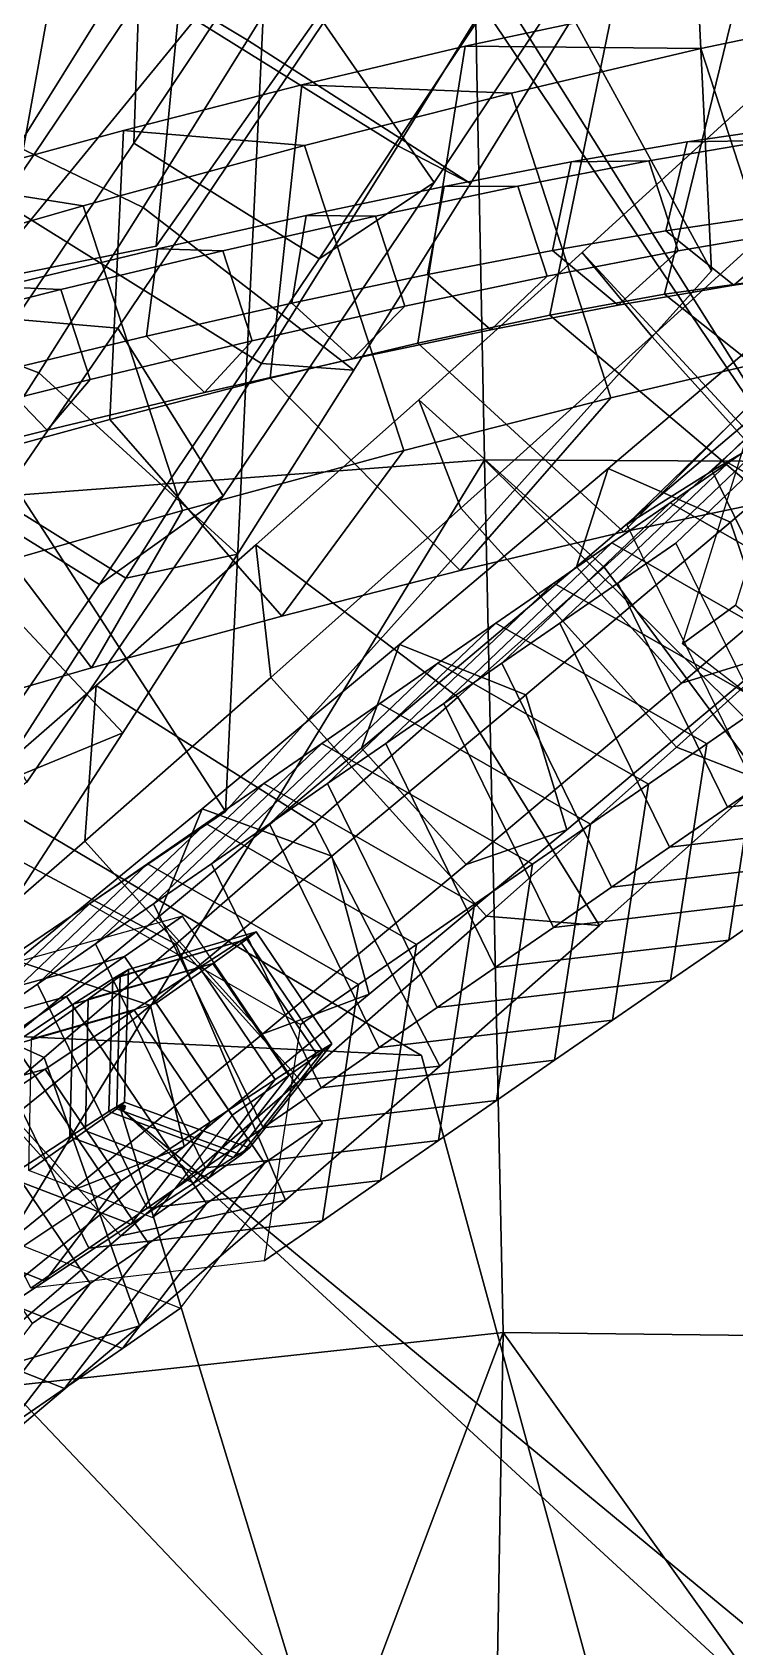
# Model space of a CAD drawing. Header units: metres. Extents: x -219 to 389, y -251 to 301.
# Drawn here: x 12.54 to 24.46, y -8.87 to 18.54 of the extents above; entities that cross this region are included whole.
import ezdxf

# ---------------------------------------------------------------- set-up
doc = ezdxf.new("R2010")
doc.units = ezdxf.units.M

msp = doc.modelspace()

# ---------------------------------------------------------------- linework, layer by layer
at = {"layer": 'Breeder_2Pdncle', "color": 3}
for points in [[(16.1931, 18.4124, 109.2757), (17.939, 21.2472, 108.9027), (14.5346, 23.7439, 112.2341), (12.5852, 20.5811, 112.6226)], [(14.1047, 19.5057, 117.668), (16.3854, 23.2023, 117.2544), (21.02213, 20.3136, 117.0027), (18.7415, 16.6169, 117.4163)], [(19.9761, 15.9765, 112.2214), (21.9255, 19.1393, 111.8329), (17.939, 21.2472, 108.9027), (16.1931, 18.4124, 109.2757)], [(14.4203, 15.5701, 109.2389), (16.1931, 18.4124, 109.2757), (12.5852, 20.5811, 112.6226), (10.6076, 17.4127, 112.5539)], [(10.6076, 17.4127, 112.5539), (12.5852, 20.5811, 112.6226), (14.1047, 19.5057, 117.668), (11.7937, 15.8067, 117.5474)], [(18.7415, 16.6169, 117.4163), (21.02213, 20.3136, 117.0027), (21.9255, 19.1393, 111.8329), (19.9761, 15.9765, 112.2214)], [(11.7937, 15.8067, 117.5474), (14.1047, 19.5057, 117.668), (18.7415, 16.6169, 117.4163), (16.4304, 12.918, 117.2957)], [(24.5205, 19.2204, 339.0275), (22.3689, 18.8324, 342.0564), (21.3225, 13.7421, 340.6723), (23.2708, 14.09775, 337.9703)], [(26.3097, 19.4654, 335.7575), (24.5205, 19.2204, 339.0275), (23.2708, 14.09775, 337.9703), (24.8957, 14.3253, 335.0495)], [(22.3689, 18.8324, 342.0564), (19.8873, 18.3072, 344.7987), (19.08017, 13.2639, 343.1149), (21.3225, 13.7421, 340.6723)], [(26.7597, 18.8677, 345.1615), (23.8887, 18.266, 348.3916), (19.8873, 18.3072, 344.7987), (22.3689, 18.8324, 342.0564)], [(28.4459, 13.6929, 345.6964), (25.575, 13.09129, 348.9265), (23.8887, 18.266, 348.3916), (26.7597, 18.8677, 345.1615)], [(17.9984, 12.8081, 112.1527), (19.9761, 15.9765, 112.2214), (16.1931, 18.4124, 109.2757), (14.4203, 15.5701, 109.2389)], [(19.8873, 18.3072, 344.7987), (17.113, 17.6527, 347.2132), (16.5774, 12.6702, 345.2613), (19.08017, 13.2639, 343.1149)], [(23.8887, 18.266, 348.3916), (20.6724, 17.5126, 351.2421), (17.113, 17.6527, 347.2132), (19.8873, 18.3072, 344.7987)], [(25.575, 13.09129, 348.9265), (22.3587, 12.3378, 351.777), (20.6724, 17.5126, 351.2421), (23.8887, 18.266, 348.3916)], [(17.113, 17.6527, 347.2132), (14.08783, 16.8788, 349.2634), (13.8521, 11.9701, 347.0793), (16.5774, 12.6702, 345.2613)], [(20.6724, 17.5126, 351.2421), (17.1592, 16.6187, 353.6702), (14.08783, 16.8788, 349.2634), (17.113, 17.6527, 347.2132)], [(12.6472, 12.763, 108.7927), (14.4203, 15.5701, 109.2389), (10.6076, 17.4127, 112.5539), (8.6314, 14.2865, 112.029)], [(22.3587, 12.3378, 351.777), (18.8455, 11.444, 354.2051), (17.1592, 16.6187, 353.6702), (20.6724, 17.5126, 351.2421)], [(24.7322, 11.7056, 203.1215), (27.1912, 13.9464, 202.7278), (24.6193, 17.3038, 206.0497), (21.8742, 14.8038, 206.4612)], [(21.8742, 14.8038, 206.4612), (24.6193, 17.3038, 206.0497), (26.2658, 16.3, 211.0699), (23.05522, 13.3785, 211.5105)], [(17.1592, 16.6187, 353.6702), (13.4018, 15.5979, 355.6394), (10.8571, 15.9972, 350.9186), (14.08783, 16.8788, 349.2634)], [(14.08783, 16.8788, 349.2634), (10.8571, 15.9972, 350.9186), (10.945, 11.1739, 348.5415), (13.8521, 11.9701, 347.0793)], [(18.8455, 11.444, 354.2051), (15.08813, 10.4231, 356.1743), (13.4018, 15.5979, 355.6394), (17.1592, 16.6187, 353.6702)], [(16.4304, 12.918, 117.2957), (18.7415, 16.6169, 117.4163), (19.9761, 15.9765, 112.2214), (17.9984, 12.8081, 112.1527)], [(23.05522, 13.3785, 211.5105), (26.2658, 16.3, 211.0699), (29.9246, 12.2426, 210.828), (26.7139, 9.3211, 211.2686)], [(13.4018, 15.5979, 355.6394), (9.4569, 14.4654, 357.1201), (7.4695, 15.021, 352.1538), (10.8571, 15.9972, 350.9186)], [(9.487, 12.1612, 116.8944), (11.7937, 15.8067, 117.5474), (16.4304, 12.918, 117.2957), (14.1237, 9.2724, 116.6427)], [(15.08813, 10.4231, 356.1743), (11.1431, 9.2907, 357.6549), (9.4569, 14.4654, 357.1201), (13.4018, 15.5979, 355.6394)], [(16.02223, 9.6819, 111.6278), (17.9984, 12.8081, 112.1527), (14.4203, 15.5701, 109.2389), (12.6472, 12.763, 108.7927)], [(27.5614, 14.4772, 281.1714), (29.3181, 15.5155, 284.3004), (26.09888, 12.2929, 287.1592), (24.07807, 11.09421, 283.4827)], [(22.2438, 9.4626, 203.1054), (24.7322, 11.7056, 203.1215), (21.8742, 14.8038, 206.4612), (19.09891, 12.3039, 206.4156)], [(19.09891, 12.3039, 206.4156), (21.8742, 14.8038, 206.4612), (23.05522, 13.3785, 211.5105), (19.8128, 10.4603, 211.417)], [(10.9004, 10.03327, 107.9438), (12.6472, 12.763, 108.7927), (8.6314, 14.2865, 112.029), (6.6863, 11.2493, 111.0558)], [(26.1116, 13.567, 277.654), (27.5614, 14.4772, 281.1714), (24.07807, 11.09421, 283.4827), (22.6282, 10.1839, 279.9653)], [(24.8957, 14.3253, 335.0495), (23.2708, 14.09775, 337.9703), (27.2083, 10.972, 339.8801), (28.9975, 11.217, 336.61)], [(23.2708, 14.09775, 337.9703), (21.3225, 13.7421, 340.6723), (25.05677, 10.584, 342.909), (27.2083, 10.972, 339.8801)], [(21.3225, 13.7421, 340.6723), (19.08017, 13.2639, 343.1149), (22.5751, 10.05881, 345.6513), (25.05677, 10.584, 342.909)], [(25.05677, 10.584, 342.909), (22.5751, 10.05881, 345.6513), (25.575, 13.09129, 348.9265), (28.4459, 13.6929, 345.6964)], [(19.08017, 13.2639, 343.1149), (16.5774, 12.6702, 345.2613), (19.8008, 9.4043, 348.0657), (22.5751, 10.05881, 345.6513)], [(19.8128, 10.4603, 211.417), (23.05522, 13.3785, 211.5105), (26.7139, 9.3211, 211.2686), (23.4716, 6.4029, 211.175)], [(14.1237, 9.2724, 116.6427), (16.4304, 12.918, 117.2957), (17.9984, 12.8081, 112.1527), (16.02223, 9.6819, 111.6278)], [(22.5751, 10.05881, 345.6513), (19.8008, 9.4043, 348.0657), (22.3587, 12.3378, 351.777), (25.575, 13.09129, 348.9265)], [(14.07721, 6.6447, 110.6545), (16.02223, 9.6819, 111.6278), (12.6472, 12.763, 108.7927), (10.9004, 10.03327, 107.9438)], [(16.5774, 12.6702, 345.2613), (13.8521, 11.9701, 347.0793), (16.7756, 8.6304, 350.1159), (19.8008, 9.4043, 348.0657)], [(19.8008, 9.4043, 348.0657), (16.7756, 8.6304, 350.1159), (18.8455, 11.444, 354.2051), (22.3587, 12.3378, 351.777)], [(7.2193, 8.6238, 115.7188), (9.487, 12.1612, 116.8944), (14.1237, 9.2724, 116.6427), (11.856, 5.735, 115.4671)], [(19.7635, 7.2513, 202.6797), (22.2438, 9.4626, 203.1054), (19.09891, 12.3039, 206.4156), (16.335, 9.8415, 205.9136)], [(16.335, 9.8415, 205.9136), (19.09891, 12.3039, 206.4156), (19.8128, 10.4603, 211.417), (16.5876, 7.5892, 210.7906)], [(24.07807, 11.09421, 283.4827), (26.09888, 12.2929, 287.1592), (28.4993, 7.3871, 287.4393), (26.4785, 6.1884, 283.7628)], [(13.8521, 11.9701, 347.0793), (10.945, 11.1739, 348.5415), (13.5449, 7.7487, 351.7711), (16.7756, 8.6304, 350.1159)], [(24.9308, 5.8365, 206.0299), (27.7062, 8.3365, 206.0755), (24.7322, 11.7056, 203.1215), (22.2438, 9.4626, 203.1054)], [(16.7756, 8.6304, 350.1159), (13.5449, 7.7487, 351.7711), (15.08813, 10.4231, 356.1743), (18.8455, 11.444, 354.2051)], [(10.945, 11.1739, 348.5415), (7.8999, 10.2937, 349.626), (10.1573, 6.7725, 353.0064), (13.5449, 7.7487, 351.7711)], [(22.6282, 10.1839, 279.9653), (24.07807, 11.09421, 283.4827), (26.4785, 6.1884, 283.7628), (25.02876, 5.2781, 280.2454)], [(13.5449, 7.7487, 351.7711), (10.1573, 6.7725, 353.0064), (11.1431, 9.2907, 357.6549), (15.08813, 10.4231, 356.1743)], [(16.5876, 7.5892, 210.7906), (19.8128, 10.4603, 211.417), (23.4716, 6.4029, 211.175), (20.2463, 3.5319, 210.5486)], [(12.1926, 3.7424, 109.2477), (14.07721, 6.6447, 110.6545), (10.9004, 10.03327, 107.9438), (9.2063, 7.422, 106.7051)], [(11.856, 5.735, 115.4671), (14.1237, 9.2724, 116.6427), (16.02223, 9.6819, 111.6278), (14.07721, 6.6447, 110.6545)], [(13.6242, 7.4537, 204.9627), (16.335, 9.8415, 205.9136), (16.5876, 7.5892, 210.7906), (13.4279, 4.8085, 209.641)], [(17.3285, 5.105, 201.8509), (19.7635, 7.2513, 202.6797), (16.335, 9.8415, 205.9136), (13.6242, 7.4537, 204.9627)], [(22.167, 3.3741, 205.5279), (24.9308, 5.8365, 206.0299), (22.2438, 9.4626, 203.1054), (19.7635, 7.2513, 202.6797)], [(23.4716, 6.4029, 211.175), (26.7139, 9.3211, 211.2686), (27.7062, 8.3365, 206.0755), (24.9308, 5.8365, 206.0299)], [(11.00719, 5.1764, 203.5772), (13.6242, 7.4537, 204.9627), (13.4279, 4.8085, 209.641), (10.3813, 2.16, 207.9853)], [(14.9754, 3.05585, 200.6314), (17.3285, 5.105, 201.8509), (13.6242, 7.4537, 204.9627), (11.00719, 5.1764, 203.5772)], [(13.4279, 4.8085, 209.641), (16.5876, 7.5892, 210.7906), (20.2463, 3.5319, 210.5486), (17.08669, 0.7512, 209.399)], [(19.4561, 0.9863, 204.577), (22.167, 3.3741, 205.5279), (19.7635, 7.2513, 202.6797), (17.3285, 5.105, 201.8509)], [(9.6615, 2.359, 113.7866), (11.856, 5.735, 115.4671), (14.07721, 6.6447, 110.6545), (12.1926, 3.7424, 109.2477)], [(20.2463, 3.5319, 210.5486), (23.4716, 6.4029, 211.175), (24.9308, 5.8365, 206.0299), (22.167, 3.3741, 205.5279)], [(12.7397, 1.1347, 199.0396), (14.9754, 3.05585, 200.6314), (11.00719, 5.1764, 203.5772), (8.5233, 3.04394, 201.7779)], [(16.8391, -1.2909, 203.1915), (19.4561, 0.9863, 204.577), (17.3285, 5.105, 201.8509), (14.9754, 3.05585, 200.6314)], [(10.3813, 2.16, 207.9853), (13.4279, 4.8085, 209.641), (17.08669, 0.7512, 209.399), (14.04013, -1.8973, 207.7433)], [(17.08669, 0.7512, 209.399), (20.2463, 3.5319, 210.5486), (22.167, 3.3741, 205.5279), (19.4561, 0.9863, 204.577)], [(10.655, -0.6294, 197.0993), (12.7397, 1.1347, 199.0396), (8.5233, 3.04394, 201.7779), (6.21, 1.08828, 199.5919)], [(14.3553, -3.4234, 201.3922), (16.8391, -1.2909, 203.1915), (14.9754, 3.05585, 200.6314), (12.7397, 1.1347, 199.0396)], [(7.4937, -0.3164, 205.8484), (10.3813, 2.16, 207.9853), (14.04013, -1.8973, 207.7433), (11.1524, -4.3738, 205.6065)], [(12.04204, -5.379, 199.2062), (14.3553, -3.4234, 201.3922), (12.7397, 1.1347, 199.0396), (10.655, -0.6294, 197.0993)], [(14.04013, -1.8973, 207.7433), (17.08669, 0.7512, 209.399), (19.4561, 0.9863, 204.577), (16.8391, -1.2909, 203.1915)], [(11.1524, -4.3738, 205.6065), (14.04013, -1.8973, 207.7433), (16.8391, -1.2909, 203.1915), (14.3553, -3.4234, 201.3922)], [(8.4672, -6.641, 203.0206), (11.1524, -4.3738, 205.6065), (14.3553, -3.4234, 201.3922), (12.04204, -5.379, 199.2062)]]:
    msp.add_3dface(points, dxfattribs=at)
at = {"layer": 'Breeder_Intrnd', "color": 3}
for points in [[(24.7783, 12.01243, 278.4929), (25.6809, 12.6691, 282.0013), (24.4779, 8.8126, 283.0327), (23.5753, 8.1559, 279.5243)], [(25.3351, 11.9145, 274.4899), (26.3205, 12.5955, 277.9713), (23.464, 9.8706, 279.3128), (22.4786, 9.1897, 275.8314)], [(24.3498, 11.2336, 271.0085), (25.3351, 11.9145, 274.4899), (22.4786, 9.1897, 275.8314), (21.4933, 8.5088, 272.3499)], [(27.9279, 9.1826, 270.3969), (28.9133, 9.8636, 273.8783), (25.3351, 11.9145, 274.4899), (24.3498, 11.2336, 271.0085)], [(23.3644, 10.5526, 267.5271), (24.3498, 11.2336, 271.0085), (21.4933, 8.5088, 272.3499), (20.5079, 7.8278, 268.8685)], [(26.9425, 8.5017, 266.9155), (27.9279, 9.1826, 270.3969), (24.3498, 11.2336, 271.0085), (23.3644, 10.5526, 267.5271)], [(22.379, 9.8717, 264.0457), (23.3644, 10.5526, 267.5271), (20.5079, 7.8278, 268.8685), (19.5225, 7.1469, 265.3871)], [(25.9572, 7.8208, 263.4341), (26.9425, 8.5017, 266.9155), (23.3644, 10.5526, 267.5271), (22.379, 9.8717, 264.0457)], [(21.3936, 9.1908, 260.5642), (22.379, 9.8717, 264.0457), (19.5225, 7.1469, 265.3871), (18.5371, 6.466, 261.9057)], [(24.9718, 7.1398, 259.9526), (25.9572, 7.8208, 263.4341), (22.379, 9.8717, 264.0457), (21.3936, 9.1908, 260.5642)], [(22.4786, 9.1897, 275.8314), (23.464, 9.8706, 279.3128), (25.3251, 6.06732, 279.5299), (24.3397, 5.3863, 276.0485)], [(20.4083, 8.5098, 257.0828), (21.3936, 9.1908, 260.5642), (18.5371, 6.466, 261.9057), (17.5518, 5.785, 258.4243)], [(23.9864, 6.4589, 256.4712), (24.9718, 7.1398, 259.9526), (21.3936, 9.1908, 260.5642), (20.4083, 8.5098, 257.0828)], [(21.4933, 8.5088, 272.3499), (22.4786, 9.1897, 275.8314), (24.3397, 5.3863, 276.0485), (23.3543, 4.7054, 272.5671)], [(23.5753, 8.1559, 279.5243), (24.4779, 8.8126, 283.0327), (27.7647, 6.2743, 282.6623), (26.8621, 5.6175, 279.1539)], [(19.4229, 7.8289, 253.6014), (20.4083, 8.5098, 257.0828), (17.5518, 5.785, 258.4243), (16.5664, 5.1041, 254.9429)], [(23.00109, 5.778, 252.9898), (23.9864, 6.4589, 256.4712), (20.4083, 8.5098, 257.0828), (19.4229, 7.8289, 253.6014)], [(20.5079, 7.8278, 268.8685), (21.4933, 8.5088, 272.3499), (23.3543, 4.7054, 272.5671), (22.3689, 4.02451, 269.0857)], [(18.4375, 7.148, 250.12), (19.4229, 7.8289, 253.6014), (16.5664, 5.1041, 254.9429), (15.581, 4.4231, 251.4614)], [(22.01571, 5.09706, 249.5084), (23.00109, 5.778, 252.9898), (19.4229, 7.8289, 253.6014), (18.4375, 7.148, 250.12)], [(19.5225, 7.1469, 265.3871), (20.5079, 7.8278, 268.8685), (22.3689, 4.02451, 269.0857), (21.3836, 3.3435, 265.6042)], [(24.3601, 3.1283, 260.9104), (25.3455, 3.8093, 264.3918), (25.9572, 7.8208, 263.4341), (24.9718, 7.1398, 259.9526)], [(17.4521, 6.467, 246.6386), (18.4375, 7.148, 250.12), (15.581, 4.4231, 251.4614), (14.5957, 3.7422, 247.98)], [(21.03034, 4.4161, 246.027), (22.01571, 5.09706, 249.5084), (18.4375, 7.148, 250.12), (17.4521, 6.467, 246.6386)], [(18.5371, 6.466, 261.9057), (19.5225, 7.1469, 265.3871), (21.3836, 3.3435, 265.6042), (20.3982, 2.6626, 262.1228)], [(23.3747, 2.4474, 257.429), (24.3601, 3.1283, 260.9104), (24.9718, 7.1398, 259.9526), (23.9864, 6.4589, 256.4712)], [(16.4668, 5.7861, 243.1572), (17.4521, 6.467, 246.6386), (14.5957, 3.7422, 247.98), (13.6103, 3.06131, 244.4986)], [(20.04497, 3.7351, 242.5456), (21.03034, 4.4161, 246.027), (17.4521, 6.467, 246.6386), (16.4668, 5.7861, 243.1572)], [(17.5518, 5.785, 258.4243), (18.5371, 6.466, 261.9057), (20.3982, 2.6626, 262.1228), (19.4128, 1.9817, 258.6414)], [(22.3894, 1.7664, 253.9476), (23.3747, 2.4474, 257.429), (23.9864, 6.4589, 256.4712), (23.00109, 5.778, 252.9898)], [(24.3397, 5.3863, 276.0485), (25.3251, 6.06732, 279.5299), (29.287, 6.533, 278.3174), (28.3016, 5.8521, 274.836)], [(15.4814, 5.1051, 239.6758), (16.4668, 5.7861, 243.1572), (13.6103, 3.06131, 244.4986), (12.6249, 2.3803, 241.0172)], [(19.0596, 3.05425, 239.0641), (20.04497, 3.7351, 242.5456), (16.4668, 5.7861, 243.1572), (15.4814, 5.1051, 239.6758)], [(16.5664, 5.1041, 254.9429), (17.5518, 5.785, 258.4243), (19.4128, 1.9817, 258.6414), (18.4275, 1.3007, 255.16)], [(21.404, 1.08555, 250.4661), (22.3894, 1.7664, 253.9476), (23.00109, 5.778, 252.9898), (22.01571, 5.09706, 249.5084)], [(23.3543, 4.7054, 272.5671), (24.3397, 5.3863, 276.0485), (28.3016, 5.8521, 274.836), (27.3162, 5.1711, 271.3546)], [(14.496, 4.4242, 236.1943), (15.4814, 5.1051, 239.6758), (12.6249, 2.3803, 241.0172), (11.6395, 1.6994, 237.5358)], [(18.07422, 2.3733, 235.5827), (19.0596, 3.05425, 239.0641), (15.4814, 5.1051, 239.6758), (14.496, 4.4242, 236.1943)], [(15.581, 4.4231, 251.4614), (16.5664, 5.1041, 254.9429), (18.4275, 1.3007, 255.16), (17.4421, 0.6198, 251.6786)], [(20.4186, 0.4046, 246.9847), (21.404, 1.08555, 250.4661), (22.01571, 5.09706, 249.5084), (21.03034, 4.4161, 246.027)], [(22.3689, 4.02451, 269.0857), (23.3543, 4.7054, 272.5671), (27.3162, 5.1711, 271.3546), (26.3309, 4.4902, 267.8732)], [(13.5107, 3.7433, 232.7129), (14.496, 4.4242, 236.1943), (11.6395, 1.6994, 237.5358), (10.6542, 1.0185, 234.0544)], [(17.08885, 1.6923, 232.1013), (18.07422, 2.3733, 235.5827), (14.496, 4.4242, 236.1943), (13.5107, 3.7433, 232.7129)], [(14.5957, 3.7422, 247.98), (15.581, 4.4231, 251.4614), (17.4421, 0.6198, 251.6786), (16.4567, -0.0611, 248.1972)], [(19.4332, -0.2763, 243.5033), (20.4186, 0.4046, 246.9847), (21.03034, 4.4161, 246.027), (20.04497, 3.7351, 242.5456)], [(21.3836, 3.3435, 265.6042), (22.3689, 4.02451, 269.0857), (26.3309, 4.4902, 267.8732), (25.3455, 3.8093, 264.3918)], [(13.6103, 3.06131, 244.4986), (14.5957, 3.7422, 247.98), (16.4567, -0.0611, 248.1972), (15.4713, -0.742, 244.7158)], [(18.4479, -0.9572, 240.0219), (19.4332, -0.2763, 243.5033), (20.04497, 3.7351, 242.5456), (19.0596, 3.05425, 239.0641)], [(20.3982, 2.6626, 262.1228), (21.3836, 3.3435, 265.6042), (25.3455, 3.8093, 264.3918), (24.3601, 3.1283, 260.9104)], [(14.1049, 2.8504, 228.8259), (15.09027, 3.5313, 232.3073), (11.2687, 2.4733, 233.5959), (10.2834, 1.7924, 230.1145)], [(16.4794, -0.662, 228.8408), (17.4647, 0.01886, 232.3222), (15.09027, 3.5313, 232.3073), (14.1049, 2.8504, 228.8259)], [(12.6249, 2.3803, 241.0172), (13.6103, 3.06131, 244.4986), (15.4713, -0.742, 244.7158), (14.486, -1.4229, 241.2344)], [(17.4625, -1.6381, 236.5405), (18.4479, -0.9572, 240.0219), (19.0596, 3.05425, 239.0641), (18.07422, 2.3733, 235.5827)], [(19.4128, 1.9817, 258.6414), (20.3982, 2.6626, 262.1228), (24.3601, 3.1283, 260.9104), (23.3747, 2.4474, 257.429)], [(13.1195, 2.1694, 225.3445), (14.1049, 2.8504, 228.8259), (10.2834, 1.7924, 230.1145), (9.298, 1.1114, 226.633)], [(15.494, -1.343, 225.3594), (16.4794, -0.662, 228.8408), (14.1049, 2.8504, 228.8259), (13.1195, 2.1694, 225.3445)], [(11.6395, 1.6994, 237.5358), (12.6249, 2.3803, 241.0172), (14.486, -1.4229, 241.2344), (13.5006, -2.1039, 237.7529)], [(16.4771, -2.3191, 233.0591), (17.4625, -1.6381, 236.5405), (18.07422, 2.3733, 235.5827), (17.08885, 1.6923, 232.1013)], [(18.4275, 1.3007, 255.16), (19.4128, 1.9817, 258.6414), (23.3747, 2.4474, 257.429), (22.3894, 1.7664, 253.9476)], [(12.1341, 1.4885, 221.8631), (13.1195, 2.1694, 225.3445), (9.298, 1.1114, 226.633), (8.3126, 0.4305, 223.1516)], [(14.5086, -2.02394, 221.878), (15.494, -1.343, 225.3594), (13.1195, 2.1694, 225.3445), (12.1341, 1.4885, 221.8631)], [(10.6542, 1.0185, 234.0544), (11.6395, 1.6994, 237.5358), (13.5006, -2.1039, 237.7529), (12.5152, -2.7848, 234.2715)], [(17.4421, 0.6198, 251.6786), (18.4275, 1.3007, 255.16), (22.3894, 1.7664, 253.9476), (21.404, 1.08555, 250.4661)], [(13.5232, -2.7048, 218.3966), (14.5086, -2.02394, 221.878), (12.1341, 1.4885, 221.8631), (11.1487, 0.8076, 218.3816)], [(16.4567, -0.0611, 248.1972), (17.4421, 0.6198, 251.6786), (21.404, 1.08555, 250.4661), (20.4186, 0.4046, 246.9847)], [(12.5379, -3.3858, 214.9152), (13.5232, -2.7048, 218.3966), (11.1487, 0.8076, 218.3816), (10.1634, 0.1266, 214.9002)], [(15.4713, -0.742, 244.7158), (16.4567, -0.0611, 248.1972), (20.4186, 0.4046, 246.9847), (19.4332, -0.2763, 243.5033)], [(14.06831, -3.8064, 230.1383), (15.05369, -3.1254, 233.6197), (17.4647, 0.01886, 232.3222), (16.4794, -0.662, 228.8408)], [(14.486, -1.4229, 241.2344), (15.4713, -0.742, 244.7158), (19.4332, -0.2763, 243.5033), (18.4479, -0.9572, 240.0219)], [(13.08294, -4.4873, 226.6568), (14.06831, -3.8064, 230.1383), (16.4794, -0.662, 228.8408), (15.494, -1.343, 225.3594)], [(13.5006, -2.1039, 237.7529), (14.486, -1.4229, 241.2344), (18.4479, -0.9572, 240.0219), (17.4625, -1.6381, 236.5405)], [(12.09757, -5.1682, 223.1754), (13.08294, -4.4873, 226.6568), (15.494, -1.343, 225.3594), (14.5086, -2.02394, 221.878)], [(10.2609, -2.2981, 230.9209), (11.2462, -1.6172, 234.4023), (15.05369, -3.1254, 233.6197), (14.06831, -3.8064, 230.1383)], [(12.5152, -2.7848, 234.2715), (13.5006, -2.1039, 237.7529), (17.4625, -1.6381, 236.5405), (16.4771, -2.3191, 233.0591)], [(11.1121, -5.8492, 219.694), (12.09757, -5.1682, 223.1754), (14.5086, -2.02394, 221.878), (13.5232, -2.7048, 218.3966)], [(9.2755, -2.979, 227.4395), (10.2609, -2.2981, 230.9209), (14.06831, -3.8064, 230.1383), (13.08294, -4.4873, 226.6568)], [(10.1268, -6.5301, 216.2126), (11.1121, -5.8492, 219.694), (13.5232, -2.7048, 218.3966), (12.5379, -3.3858, 214.9152)], [(8.2901, -3.66, 223.9581), (9.2755, -2.979, 227.4395), (13.08294, -4.4873, 226.6568), (12.09757, -5.1682, 223.1754)]]:
    msp.add_3dface(points, dxfattribs=at)
at = {"layer": 'Breeder_Leaf', "color": 3}
for points in [[(8.5822, 48.07957, 363.3398), (14.7941, 29.9115, 365.7011), (-0.775, 18.214, 369.0097)], [(8.5822, 48.07957, 363.3398), (-0.775, 18.214, 369.0097), (14.7941, 29.9115, 365.7011)], [(16.1463, 30.6529, 442.6375), (14.6414, 14.9122, 439.3063), (2.5446, 12.4638, 441.1284)], [(16.1463, 30.6529, 442.6375), (2.5446, 12.4638, 441.1284), (14.6414, 14.9122, 439.3063)], [(16.1463, 30.6529, 442.6375), (2.5446, 12.4638, 441.1284), (3.02917, 30.3191, 443.9318)], [(16.1463, 30.6529, 442.6375), (3.02917, 30.3191, 443.9318), (2.5446, 12.4638, 441.1284)], [(16.1463, 30.6529, 442.6375), (20.3209, 22.9803, 434.7849), (14.6414, 14.9122, 439.3063)], [(16.1463, 30.6529, 442.6375), (14.6414, 14.9122, 439.3063), (20.3209, 22.9803, 434.7849)], [(-0.775, 18.214, 369.0097), (14.7941, 29.9115, 365.7011), (12.1766, 15.4223, 361.4139)], [(-0.775, 18.214, 369.0097), (12.1766, 15.4223, 361.4139), (14.7941, 29.9115, 365.7011)], [(16.8777, 27.648, 442.8843), (15.8172, 5.3093, 438.643), (6.5326, 19.6484, 444.567)], [(16.8777, 27.648, 442.8843), (6.5326, 19.6484, 444.567), (15.8172, 5.3093, 438.643)], [(16.8777, 27.648, 442.8843), (24.06997, 14.493, 436.8549), (15.8172, 5.3093, 438.643)], [(16.8777, 27.648, 442.8843), (15.8172, 5.3093, 438.643), (24.06997, 14.493, 436.8549)], [(16.8777, 27.648, 442.8843), (23.5676, 24.8485, 433.6447), (24.06997, 14.493, 436.8549)], [(16.8777, 27.648, 442.8843), (24.06997, 14.493, 436.8549), (23.5676, 24.8485, 433.6447)], [(8.4474, 10.3965, 452.6917), (19.9547, 24.4576, 442.5334), (20.2154, 11.2806, 442.1509)], [(8.4474, 10.3965, 452.6917), (20.2154, 11.2806, 442.1509), (19.9547, 24.4576, 442.5334)], [(8.4474, 10.3965, 452.6917), (9.8536, 22.773, 450.4236), (19.9547, 24.4576, 442.5334)], [(8.4474, 10.3965, 452.6917), (19.9547, 24.4576, 442.5334), (9.8536, 22.773, 450.4236)], [(19.9547, 24.4576, 442.5334), (33.06612, 23.4199, 433.1447), (35.5205, 11.2036, 432.5251)], [(19.9547, 24.4576, 442.5334), (35.5205, 11.2036, 432.5251), (33.06612, 23.4199, 433.1447)], [(19.9547, 24.4576, 442.5334), (35.5205, 11.2036, 432.5251), (20.2154, 11.2806, 442.1509)], [(19.9547, 24.4576, 442.5334), (20.2154, 11.2806, 442.1509), (35.5205, 11.2036, 432.5251)], [(15.8172, 5.3093, 438.643), (3.7994, -2.8386, 442.4281), (6.5326, 19.6484, 444.567)], [(15.8172, 5.3093, 438.643), (6.5326, 19.6484, 444.567), (3.7994, -2.8386, 442.4281)], [(20.2154, 11.2806, 442.1509), (10.4955, -4.6247, 453.5221), (8.4474, 10.3965, 452.6917)], [(20.2154, 11.2806, 442.1509), (8.4474, 10.3965, 452.6917), (10.4955, -4.6247, 453.5221)], [(10.4955, -4.6247, 453.5221), (20.2154, 11.2806, 442.1509), (20.5321, -3.535, 441.7523)], [(10.4955, -4.6247, 453.5221), (20.5321, -3.535, 441.7523), (20.2154, 11.2806, 442.1509)], [(35.5205, 11.2036, 432.5251), (35.3452, -3.7119, 434.1493), (20.2154, 11.2806, 442.1509)], [(35.5205, 11.2036, 432.5251), (20.2154, 11.2806, 442.1509), (35.3452, -3.7119, 434.1493)], [(20.2154, 11.2806, 442.1509), (35.3452, -3.7119, 434.1493), (20.5321, -3.535, 441.7523)], [(20.2154, 11.2806, 442.1509), (20.5321, -3.535, 441.7523), (35.3452, -3.7119, 434.1493)], [(6.2088, 1.7805, 369.6667), (5.4638, 9.2588, 353.3692), (19.1457, 1.166, 348.6451)], [(6.2088, 1.7805, 369.6667), (19.1457, 1.166, 348.6451), (5.4638, 9.2588, 353.3692)], [(6.2088, 1.7805, 369.6667), (19.1457, 1.166, 348.6451), (24.1288, -17.1216, 346.6184)], [(6.2088, 1.7805, 369.6667), (24.1288, -17.1216, 346.6184), (19.1457, 1.166, 348.6451)], [(6.2088, 1.7805, 369.6667), (24.1288, -17.1216, 346.6184), (8.4138, -18.2414, 369.3118)], [(6.2088, 1.7805, 369.6667), (8.4138, -18.2414, 369.3118), (24.1288, -17.1216, 346.6184)], [(20.5321, -3.535, 441.7523), (14.4639, -19.6052, 450.4756), (10.4955, -4.6247, 453.5221)], [(20.5321, -3.535, 441.7523), (10.4955, -4.6247, 453.5221), (14.4639, -19.6052, 450.4756)], [(20.2142, -21.8962, 440.3085), (14.4639, -19.6052, 450.4756), (20.5321, -3.535, 441.7523)], [(20.2142, -21.8962, 440.3085), (20.5321, -3.535, 441.7523), (14.4639, -19.6052, 450.4756)], [(20.5321, -3.535, 441.7523), (31.5924, -19.01292, 436.8782), (20.2142, -21.8962, 440.3085)], [(20.5321, -3.535, 441.7523), (20.2142, -21.8962, 440.3085), (31.5924, -19.01292, 436.8782)], [(35.3452, -3.7119, 434.1493), (31.5924, -19.01292, 436.8782), (20.5321, -3.535, 441.7523)], [(35.3452, -3.7119, 434.1493), (20.5321, -3.535, 441.7523), (31.5924, -19.01292, 436.8782)]]:
    msp.add_3dface(points, dxfattribs=at)
at = {"layer": 'Breeder_Mrstm', "color": 3}
for points in [[(14.01482, 0.3021, 233.338), (14.02913, 0.2835, 233.3796), (14.02722, 0.3118, 233.3717)], [(14.01482, 0.3021, 233.338), (14.02722, 0.3118, 233.3717), (14.02913, 0.2835, 233.3796)], [(14.02143, 0.273, 233.3414), (14.02913, 0.2835, 233.3796), (14.01482, 0.3021, 233.338)], [(14.02143, 0.273, 233.3414), (14.01482, 0.3021, 233.338), (14.02913, 0.2835, 233.3796)], [(14.02143, 0.273, 233.3414), (14.01482, 0.3021, 233.338), (14.03645, 0.264, 233.2446)], [(14.02143, 0.273, 233.3414), (14.03645, 0.264, 233.2446), (14.01482, 0.3021, 233.338)], [(14.02143, 0.273, 233.3414), (14.04676, 0.26, 233.3812), (14.02913, 0.2835, 233.3796)], [(14.02143, 0.273, 233.3414), (14.02913, 0.2835, 233.3796), (14.04676, 0.26, 233.3812)], [(14.03645, 0.264, 233.2446), (14.02769, 0.2951, 233.3372), (14.04004, 0.3167, 233.3276)], [(14.03645, 0.264, 233.2446), (14.04004, 0.3167, 233.3276), (14.02769, 0.2951, 233.3372)], [(14.02769, 0.2951, 233.3372), (14.03654, 0.3057, 233.3752), (14.04004, 0.3167, 233.3276)], [(14.02769, 0.2951, 233.3372), (14.04004, 0.3167, 233.3276), (14.03654, 0.3057, 233.3752)], [(14.04004, 0.3167, 233.3276), (14.06516, 0.3303, 233.3182), (14.03645, 0.264, 233.2446)], [(14.04004, 0.3167, 233.3276), (14.03645, 0.264, 233.2446), (14.06516, 0.3303, 233.3182)], [(14.03645, 0.264, 233.2446), (14.06202, 0.3167, 233.3232), (14.08669, 0.3097, 233.3158)], [(14.03645, 0.264, 233.2446), (14.08669, 0.3097, 233.3158), (14.06202, 0.3167, 233.3232)], [(14.08669, 0.3097, 233.3158), (14.1085, 0.2891, 233.314), (14.03645, 0.264, 233.2446)], [(14.08669, 0.3097, 233.3158), (14.03645, 0.264, 233.2446), (14.1085, 0.2891, 233.314)], [(14.03645, 0.264, 233.2446), (14.09466, 0.2891, 233.3194), (14.09713, 0.2626, 233.322)], [(14.03645, 0.264, 233.2446), (14.09713, 0.2626, 233.322), (14.09466, 0.2891, 233.3194)], [(14.04004, 0.3167, 233.3276), (14.03654, 0.3057, 233.3752), (14.05259, 0.3278, 233.3643)], [(14.04004, 0.3167, 233.3276), (14.05259, 0.3278, 233.3643), (14.03654, 0.3057, 233.3752)], [(14.04004, 0.3167, 233.3276), (14.05259, 0.3278, 233.3643), (14.06516, 0.3303, 233.3182)], [(14.04004, 0.3167, 233.3276), (14.06516, 0.3303, 233.3182), (14.05259, 0.3278, 233.3643)], [(14.06516, 0.3303, 233.3182), (14.05259, 0.3278, 233.3643), (14.07852, 0.3354, 233.3526)], [(14.06516, 0.3303, 233.3182), (14.07852, 0.3354, 233.3526), (14.05259, 0.3278, 233.3643)], [(14.06202, 0.3167, 233.3232), (14.07509, 0.3268, 233.3601), (14.08669, 0.3097, 233.3158)], [(14.06202, 0.3167, 233.3232), (14.08669, 0.3097, 233.3158), (14.07509, 0.3268, 233.3601)], [(14.08669, 0.3097, 233.3158), (14.07509, 0.3268, 233.3601), (14.1015, 0.3164, 233.3527)], [(14.08669, 0.3097, 233.3158), (14.1015, 0.3164, 233.3527), (14.07509, 0.3268, 233.3601)], [(14.08669, 0.3097, 233.3158), (14.1015, 0.3164, 233.3527), (14.1085, 0.2891, 233.314)], [(14.08669, 0.3097, 233.3158), (14.1085, 0.2891, 233.314), (14.1015, 0.3164, 233.3527)], [(14.09466, 0.2891, 233.3194), (14.1087, 0.295, 233.3568), (14.09713, 0.2626, 233.322)], [(14.09466, 0.2891, 233.3194), (14.09713, 0.2626, 233.322), (14.1087, 0.295, 233.3568)], [(14.09713, 0.2626, 233.322), (14.1087, 0.295, 233.3568), (14.1086, 0.2659, 233.3606)], [(14.09713, 0.2626, 233.322), (14.1086, 0.2659, 233.3606), (14.1087, 0.295, 233.3568)], [(14.1085, 0.2891, 233.314), (14.1015, 0.3164, 233.3527), (14.118, 0.2921, 233.3499)], [(14.1085, 0.2891, 233.314), (14.118, 0.2921, 233.3499), (14.1015, 0.3164, 233.3527)], [(14.03645, 0.264, 233.2446), (14.03947, 0.2533, 233.342), (14.02143, 0.273, 233.3414)], [(14.03645, 0.264, 233.2446), (14.02143, 0.273, 233.3414), (14.03947, 0.2533, 233.342)], [(14.03947, 0.2533, 233.342), (14.04676, 0.26, 233.3812), (14.02143, 0.273, 233.3414)], [(14.03947, 0.2533, 233.342), (14.02143, 0.273, 233.3414), (14.04676, 0.26, 233.3812)], [(14.05703, 0.2401, 233.3378), (14.02827, 0.2442, 233.3455), (14.03645, 0.264, 233.2446)], [(14.05703, 0.2401, 233.3378), (14.03645, 0.264, 233.2446), (14.02827, 0.2442, 233.3455)], [(14.02827, 0.2442, 233.3455), (14.06415, 0.2456, 233.3771), (14.03624, 0.2545, 233.3804)], [(14.02827, 0.2442, 233.3455), (14.03624, 0.2545, 233.3804), (14.06415, 0.2456, 233.3771)], [(14.05703, 0.2401, 233.3378), (14.06415, 0.2456, 233.3771), (14.02827, 0.2442, 233.3455)], [(14.05703, 0.2401, 233.3378), (14.02827, 0.2442, 233.3455), (14.06415, 0.2456, 233.3771)], [(14.03645, 0.264, 233.2446), (14.08081, 0.2502, 233.3309), (14.05703, 0.2401, 233.3378)], [(14.03645, 0.264, 233.2446), (14.05703, 0.2401, 233.3378), (14.08081, 0.2502, 233.3309)], [(14.09713, 0.2626, 233.322), (14.08584, 0.2362, 233.3308), (14.03645, 0.264, 233.2446)], [(14.09713, 0.2626, 233.322), (14.03645, 0.264, 233.2446), (14.08584, 0.2362, 233.3308)], [(14.08081, 0.2502, 233.3309), (14.09137, 0.2539, 233.3698), (14.05703, 0.2401, 233.3378)], [(14.08081, 0.2502, 233.3309), (14.05703, 0.2401, 233.3378), (14.09137, 0.2539, 233.3698)], [(14.05703, 0.2401, 233.3378), (14.09137, 0.2539, 233.3698), (14.06415, 0.2456, 233.3771)], [(14.05703, 0.2401, 233.3378), (14.06415, 0.2456, 233.3771), (14.09137, 0.2539, 233.3698)], [(14.09713, 0.2626, 233.322), (14.1086, 0.2659, 233.3606), (14.08584, 0.2362, 233.3308)], [(14.09713, 0.2626, 233.322), (14.08584, 0.2362, 233.3308), (14.1086, 0.2659, 233.3606)], [(14.08584, 0.2362, 233.3308), (14.1086, 0.2659, 233.3606), (14.09204, 0.2424, 233.3669)], [(14.08584, 0.2362, 233.3308), (14.09204, 0.2424, 233.3669), (14.1086, 0.2659, 233.3606)]]:
    msp.add_3dface(points, dxfattribs=at)
at = {"layer": 'Breeder_Petiole', "color": 3}
for points in [[(14.3465, 19.1182, 131.43), (18.145, 24.84, 135.7361), (18.2153, 22.6141, 138.628), (14.2612, 16.6596, 134.1264)], [(19.3627, 15.993, 131.1577), (23.1612, 21.7148, 135.4638), (21.1842, 24.2874, 133.7917), (17.4813, 18.7087, 129.6057)], [(14.2612, 16.6596, 134.1264), (18.2153, 22.6141, 138.628), (21.3623, 20.6534, 138.4571), (17.4082, 14.6989, 133.9555)], [(17.4082, 14.6989, 133.9555), (21.3623, 20.6534, 138.4571), (23.1612, 21.7148, 135.4638), (19.3627, 15.993, 131.1577)], [(10.7634, 13.799, 126.4725), (14.3465, 19.1182, 131.43), (14.2612, 16.6596, 134.1264), (10.5323, 11.1257, 128.9469)], [(13.9878, 13.5213, 124.7846), (17.4813, 18.7087, 129.6057), (14.3465, 19.1182, 131.43), (10.7634, 13.799, 126.4725)], [(15.7796, 10.6738, 126.2001), (19.3627, 15.993, 131.1577), (17.4813, 18.7087, 129.6057), (13.9878, 13.5213, 124.7846)], [(25.4104, 16.9399, 345.5613), (23.6526, 16.6833, 348.6205), (23.2946, 15.172, 348.2884), (25.02057, 15.4244, 345.2897)], [(26.8387, 16.9701, 346.2552), (25.02896, 16.7068, 349.4128), (23.6526, 16.6833, 348.6205), (25.4104, 16.9399, 345.5613)], [(10.5323, 11.1257, 128.9469), (14.2612, 16.6596, 134.1264), (17.4082, 14.6989, 133.9555), (13.6793, 9.165, 128.776)], [(23.6526, 16.6833, 348.6205), (21.6884, 16.3453, 351.5432), (21.3665, 14.8398, 351.1532), (23.2946, 15.172, 348.2884)], [(25.02896, 16.7068, 349.4128), (23.00613, 16.3594, 352.4298), (21.6884, 16.3453, 351.5432), (23.6526, 16.6833, 348.6205)], [(25.5269, 15.1785, 349.5707), (23.5041, 14.8312, 352.5878), (23.00613, 16.3594, 352.4298), (25.02896, 16.7068, 349.4128)], [(21.6884, 16.3453, 351.5432), (19.5285, 15.9279, 354.3137), (19.2465, 14.4296, 353.8684), (21.3665, 14.8398, 351.1532)], [(23.00613, 16.3594, 352.4298), (20.7812, 15.9301, 355.29), (19.5285, 15.9279, 354.3137), (21.6884, 16.3453, 351.5432)], [(23.5041, 14.8312, 352.5878), (21.2792, 14.4018, 355.448), (20.7812, 15.9301, 355.29), (23.00613, 16.3594, 352.4298)], [(13.6793, 9.165, 128.776), (17.4082, 14.6989, 133.9555), (19.3627, 15.993, 131.1577), (15.7796, 10.6738, 126.2001)], [(19.5285, 15.9279, 354.3137), (17.1847, 15.4332, 356.9168), (16.9463, 13.9438, 356.4195), (19.2465, 14.4296, 353.8684)], [(20.7812, 15.9301, 355.29), (18.3664, 15.421, 357.9778), (17.1847, 15.4332, 356.9168), (19.5285, 15.9279, 354.3137)], [(21.2792, 14.4018, 355.448), (18.8644, 13.8928, 358.1358), (18.3664, 15.421, 357.9778), (20.7812, 15.9301, 355.29)], [(17.1847, 15.4332, 356.9168), (14.6695, 14.8639, 359.3384), (14.4782, 13.3848, 358.7924), (16.9463, 13.9438, 356.4195)], [(18.3664, 15.421, 357.9778), (15.7746, 14.835, 360.4787), (14.6695, 14.8639, 359.3384), (17.1847, 15.4332, 356.9168)], [(18.8644, 13.8928, 358.1358), (16.2726, 13.3067, 360.6367), (15.7746, 14.835, 360.4787), (18.3664, 15.421, 357.9778)], [(25.02057, 15.4244, 345.2897), (23.2946, 15.172, 348.2884), (24.4464, 14.2473, 348.8723), (26.2042, 14.5039, 345.8131)], [(26.2042, 14.5039, 345.8131), (24.4464, 14.2473, 348.8723), (25.5269, 15.1785, 349.5707), (27.3367, 15.4419, 346.4132)], [(23.2946, 15.172, 348.2884), (21.3665, 14.8398, 351.1532), (22.4822, 13.9094, 351.795), (24.4464, 14.2473, 348.8723)], [(24.4464, 14.2473, 348.8723), (22.4822, 13.9094, 351.795), (23.5041, 14.8312, 352.5878), (25.5269, 15.1785, 349.5707)], [(14.6695, 14.8639, 359.3384), (11.9967, 14.2231, 361.5655), (11.8556, 12.7557, 360.9745), (14.4782, 13.3848, 358.7924)], [(15.7746, 14.835, 360.4787), (13.02011, 14.1751, 362.7791), (11.9967, 14.2231, 361.5655), (14.6695, 14.8639, 359.3384)], [(16.2726, 13.3067, 360.6367), (13.5181, 12.6469, 362.9371), (13.02011, 14.1751, 362.7791), (15.7746, 14.835, 360.4787)], [(21.3665, 14.8398, 351.1532), (19.2465, 14.4296, 353.8684), (20.3223, 13.4919, 354.5655), (22.4822, 13.9094, 351.795)], [(22.4822, 13.9094, 351.795), (20.3223, 13.4919, 354.5655), (21.2792, 14.4018, 355.448), (23.5041, 14.8312, 352.5878)], [(19.2465, 14.4296, 353.8684), (16.9463, 13.9438, 356.4195), (17.9784, 12.9972, 357.1685), (20.3223, 13.4919, 354.5655)], [(20.3223, 13.4919, 354.5655), (17.9784, 12.9972, 357.1685), (18.8644, 13.8928, 358.1358), (21.2792, 14.4018, 355.448)], [(22.3168, 11.1335, 224.1498), (26.03595, 14.2971, 227.3393), (25.6115, 12.7262, 229.3907), (21.7779, 9.4658, 226.095)], [(24.3927, 10.2235, 222.8391), (28.04151, 13.3274, 225.9634), (26.03595, 14.2971, 227.3393), (22.3168, 11.1335, 224.1498)], [(13.02011, 14.1751, 362.7791), (10.1176, 13.4451, 364.8666), (9.1807, 13.5143, 363.586), (11.9967, 14.2231, 361.5655)], [(13.5181, 12.6469, 362.9371), (10.6155, 11.9168, 365.0246), (10.1176, 13.4451, 364.8666), (13.02011, 14.1751, 362.7791)], [(10.7373, 8.7754, 119.3747), (13.9878, 13.5213, 124.7846), (10.7634, 13.799, 126.4725), (7.4302, 8.9336, 120.9112)], [(16.9463, 13.9438, 356.4195), (14.4782, 13.3848, 358.7924), (15.4633, 12.4279, 359.5902), (17.9784, 12.9972, 357.1685)], [(17.9784, 12.9972, 357.1685), (15.4633, 12.4279, 359.5902), (16.2726, 13.3067, 360.6367), (18.8644, 13.8928, 358.1358)], [(12.4465, 5.8084, 120.6389), (15.7796, 10.6738, 126.2001), (13.9878, 13.5213, 124.7846), (10.7373, 8.7754, 119.3747)], [(14.4782, 13.3848, 358.7924), (11.8556, 12.7557, 360.9745), (12.7905, 11.7871, 361.8173), (15.4633, 12.4279, 359.5902)], [(15.4633, 12.4279, 359.5902), (12.7905, 11.7871, 361.8173), (13.5181, 12.6469, 362.9371), (16.2726, 13.3067, 360.6367)], [(25.1562, 7.9848, 223.962), (28.8753, 11.1483, 227.1515), (28.04151, 13.3274, 225.9634), (24.3927, 10.2235, 222.8391)], [(11.8556, 12.7557, 360.9745), (9.09279, 12.06005, 362.9538), (9.9745, 11.07841, 363.8378), (12.7905, 11.7871, 361.8173)], [(12.7905, 11.7871, 361.8173), (9.9745, 11.07841, 363.8378), (10.6155, 11.9168, 365.0246), (13.5181, 12.6469, 362.9371)], [(21.7779, 9.4658, 226.095), (25.6115, 12.7262, 229.3907), (27.3929, 10.7508, 229.2728), (23.5593, 7.4904, 225.9772)], [(7.06465, 6.06574, 123.1393), (10.5323, 11.1257, 128.9469), (13.6793, 9.165, 128.776), (10.2116, 4.1051, 122.9685)], [(18.7715, 8.1477, 220.6102), (22.3168, 11.1335, 224.1498), (21.7779, 9.4658, 226.095), (18.124, 6.3889, 222.4386)], [(20.9142, 7.2935, 219.3713), (24.3927, 10.2235, 222.8391), (22.3168, 11.1335, 224.1498), (18.7715, 8.1477, 220.6102)], [(23.5593, 7.4904, 225.9772), (27.3929, 10.7508, 229.2728), (28.8753, 11.1483, 227.1515), (25.1562, 7.9848, 223.962)], [(10.2116, 4.1051, 122.9685), (13.6793, 9.165, 128.776), (15.7796, 10.6738, 126.2001), (12.4465, 5.8084, 120.6389)], [(21.611, 4.9989, 220.4224), (25.1562, 7.9848, 223.962), (24.3927, 10.2235, 222.8391), (20.9142, 7.2935, 219.3713)], [(18.124, 6.3889, 222.4386), (21.7779, 9.4658, 226.095), (23.5593, 7.4904, 225.9772), (19.9053, 4.4134, 222.3208)], [(15.4193, 5.3556, 216.7398), (18.7715, 8.1477, 220.6102), (18.124, 6.3889, 222.4386), (14.6695, 3.5121, 218.4412)], [(17.6249, 4.5536, 215.5789), (20.9142, 7.2935, 219.3713), (18.7715, 8.1477, 220.6102), (15.4193, 5.3556, 216.7398)], [(19.9053, 4.4134, 222.3208), (23.5593, 7.4904, 225.9772), (25.1562, 7.9848, 223.962), (21.611, 4.9989, 220.4224)], [(18.2588, 2.2069, 216.552), (21.611, 4.9989, 220.4224), (20.9142, 7.2935, 219.3713), (17.6249, 4.5536, 215.5789)], [(14.6695, 3.5121, 218.4412), (18.124, 6.3889, 222.4386), (19.9053, 4.4134, 222.3208), (16.4508, 1.5367, 218.3234)], [(12.2784, 2.7726, 212.5595), (15.4193, 5.3556, 216.7398), (14.6695, 3.5121, 218.4412), (11.4331, 0.8512, 214.1245)], [(14.5426, 2.01842, 211.4823), (17.6249, 4.5536, 215.5789), (15.4193, 5.3556, 216.7398), (12.2784, 2.7726, 212.5595)], [(16.4508, 1.5367, 218.3234), (19.9053, 4.4134, 222.3208), (21.611, 4.9989, 220.4224), (18.2588, 2.2069, 216.552)], [(15.1178, -0.3761, 212.3717), (18.2588, 2.2069, 216.552), (17.6249, 4.5536, 215.5789), (14.5426, 2.01842, 211.4823)], [(11.4331, 0.8512, 214.1245), (14.6695, 3.5121, 218.4412), (16.4508, 1.5367, 218.3234), (13.2145, -1.1241, 214.0067)], [(16.06834, 3.1098, 253.4418), (15.3762, 2.6639, 258.604), (13.2336, 2.03746, 258.2596), (13.9059, 2.4709, 253.3073)], [(15.604, 2.7295, 237.8211), (16.1827, 3.1428, 243), (14.03242, 2.5137, 243.2874), (13.4853, 2.1227, 238.3163)], [(16.338, 3.2699, 248.2237), (16.06834, 3.1098, 253.4418), (13.9059, 2.4709, 253.3073), (14.173, 2.6302, 248.3005)], [(16.1827, 3.1428, 243), (16.338, 3.2699, 248.2237), (14.173, 2.6302, 248.3005), (14.03242, 2.5137, 243.2874)], [(17.3547, 1.2069, 253.4498), (16.6627, 0.761, 258.6121), (15.3762, 2.6639, 258.604), (16.06834, 3.1098, 253.4418)], [(16.8904, 0.8265, 237.8292), (17.4691, 1.2398, 243.0081), (16.1827, 3.1428, 243), (15.604, 2.7295, 237.8211)], [(17.6244, 1.367, 248.2318), (17.3547, 1.2069, 253.4498), (16.06834, 3.1098, 253.4418), (16.338, 3.2699, 248.2237)], [(17.4691, 1.2398, 243.0081), (17.6244, 1.367, 248.2318), (16.338, 3.2699, 248.2237), (16.1827, 3.1428, 243)], [(11.684, -0.2982, 207.1039), (14.5426, 2.01842, 211.4823), (12.2784, 2.7726, 212.5595), (9.3657, 0.4125, 208.0919)], [(15.3762, 2.6639, 258.604), (14.2685, 1.9366, 263.6608), (12.1625, 1.334, 263.1096), (13.2336, 2.03746, 258.2596)], [(14.6421, 2.05829, 232.8828), (15.604, 2.7295, 237.8211), (13.4853, 2.1227, 238.3163), (12.5234, 1.4515, 233.3779)], [(13.9059, 2.4709, 253.3073), (13.2336, 2.03746, 258.2596), (13.177, -0.2114, 258.0558), (13.8372, 0.2143, 253.2326)], [(13.4853, 2.1227, 238.3163), (14.03242, 2.5137, 243.2874), (13.971, 0.2633, 243.472), (13.4434, -0.1139, 238.6284)], [(14.173, 2.6302, 248.3005), (13.9059, 2.4709, 253.3073), (13.8372, 0.2143, 253.2326), (14.1027, 0.3731, 248.3557)], [(14.03242, 2.5137, 243.2874), (14.173, 2.6302, 248.3005), (14.1027, 0.3731, 248.3557), (13.971, 0.2633, 243.472)], [(16.6627, 0.761, 258.6121), (15.5549, 0.03367, 263.6689), (14.2685, 1.9366, 263.6608), (15.3762, 2.6639, 258.604)], [(15.9285, 0.1553, 232.8909), (16.8904, 0.8265, 237.8292), (15.604, 2.7295, 237.8211), (14.6421, 2.05829, 232.8828)], [(13.2145, -1.1241, 214.0067), (16.4508, 1.5367, 218.3234), (18.2588, 2.2069, 216.552), (15.1178, -0.3761, 212.3717)], [(14.2685, 1.9366, 263.6608), (12.7557, 0.9347, 268.5633), (10.703, 0.3673, 267.8106), (12.1625, 1.334, 263.1096)], [(12.2051, -2.7362, 207.9041), (15.1178, -0.3761, 212.3717), (14.5426, 2.01842, 211.4823), (11.684, -0.2982, 207.1039)], [(13.2336, 2.03746, 258.2596), (12.1625, 1.334, 263.1096), (12.1284, -0.9001, 262.7788), (13.177, -0.2114, 258.0558)], [(12.5234, 1.4515, 233.3779), (13.4853, 2.1227, 238.3163), (13.4434, -0.1139, 238.6284), (12.4815, -0.7851, 233.6901)], [(15.5549, 0.03367, 263.6689), (14.04216, -0.9681, 268.5714), (12.7557, 0.9347, 268.5633), (14.2685, 1.9366, 263.6608)], [(15.9564, -0.5623, 253.3202), (15.2841, -0.9957, 258.2724), (16.6627, 0.761, 258.6121), (17.3547, 1.2069, 253.4498)], [(15.5358, -0.9104, 238.3292), (16.08294, -0.5194, 243.3003), (17.4691, 1.2398, 243.0081), (16.8904, 0.8265, 237.8292)], [(16.2236, -0.403, 248.3134), (15.9564, -0.5623, 253.3202), (17.3547, 1.2069, 253.4498), (17.6244, 1.367, 248.2318)], [(16.08294, -0.5194, 243.3003), (16.2236, -0.403, 248.3134), (17.6244, 1.367, 248.2318), (17.4691, 1.2398, 243.0081)], [(8.4325, -1.5795, 209.5119), (11.4331, 0.8512, 214.1245), (13.2145, -1.1241, 214.0067), (10.2138, -3.5549, 209.3941)], [(12.7557, 0.9347, 268.5633), (10.8524, -0.3318, 273.2643), (8.8691, -0.8532, 272.3175), (10.703, 0.3673, 267.8106)], [(14.04216, -0.9681, 268.5714), (12.1389, -2.2347, 273.2724), (10.8524, -0.3318, 273.2643), (12.7557, 0.9347, 268.5633)], [(14.5739, -1.5816, 233.3908), (15.5358, -0.9104, 238.3292), (16.8904, 0.8265, 237.8292), (15.9285, 0.1553, 232.8909)], [(15.2841, -0.9957, 258.2724), (14.213, -1.6992, 263.1225), (15.5549, 0.03367, 263.6689), (16.6627, 0.761, 258.6121)], [(14.1027, 0.3731, 248.3557), (13.8372, 0.2143, 253.2326), (15.9564, -0.5623, 253.3202), (16.2236, -0.403, 248.3134)], [(13.971, 0.2633, 243.472), (14.1027, 0.3731, 248.3557), (16.2236, -0.403, 248.3134), (16.08294, -0.5194, 243.3003)], [(14.213, -1.6992, 263.1225), (12.7535, -2.6658, 267.8235), (14.04216, -0.9681, 268.5714), (15.5549, 0.03367, 263.6689)], [(13.8372, 0.2143, 253.2326), (13.177, -0.2114, 258.0558), (15.2841, -0.9957, 258.2724), (15.9564, -0.5623, 253.3202)], [(13.4434, -0.1139, 238.6284), (13.971, 0.2633, 243.472), (16.08294, -0.5194, 243.3003), (15.5358, -0.9104, 238.3292)], [(13.177, -0.2114, 258.0558), (12.1284, -0.9001, 262.7788), (14.213, -1.6992, 263.1225), (15.2841, -0.9957, 258.2724)], [(12.4815, -0.7851, 233.6901), (13.4434, -0.1139, 238.6284), (15.5358, -0.9104, 238.3292), (14.5739, -1.5816, 233.3908)], [(10.2138, -3.5549, 209.3941), (13.2145, -1.1241, 214.0067), (15.1178, -0.3761, 212.3717), (12.2051, -2.7362, 207.9041)], [(12.1284, -0.9001, 262.7788), (10.7016, -1.8452, 267.356), (12.7535, -2.6658, 267.8235), (14.213, -1.6992, 263.1225)], [(12.7535, -2.6658, 267.8235), (10.9196, -3.8864, 272.3304), (12.1389, -2.2347, 273.2724), (14.04216, -0.9681, 268.5714)], [(10.7016, -1.8452, 267.356), (8.9103, -3.03752, 271.7435), (10.9196, -3.8864, 272.3304), (12.7535, -2.6658, 267.8235)]]:
    msp.add_3dface(points, dxfattribs=at)
at = {"layer": 'Breeder_Stipule', "color": 3}
for points in [[(5.475, 40.7996, 280.3744), (21.02678, 44.8837, 299.2504), (26.8462, 9.1162, 278.503)], [(5.475, 40.7996, 280.3744), (26.8462, 9.1162, 278.503), (21.02678, 44.8837, 299.2504)], [(26.8462, 9.1162, 278.503), (8.1883, 38.784, 254.5644), (5.475, 40.7996, 280.3744)], [(26.8462, 9.1162, 278.503), (5.475, 40.7996, 280.3744), (8.1883, 38.784, 254.5644)], [(14.03645, 0.264, 233.2446), (26.5249, -40.6636, 207.0996), (47.01339, -30.1153, 227.4668)], [(14.03645, 0.264, 233.2446), (47.01339, -30.1153, 227.4668), (26.5249, -40.6636, 207.0996)], [(47.01339, -30.1153, 227.4668), (47.5102, -27.4203, 256.6348), (14.03645, 0.264, 233.2446)], [(47.01339, -30.1153, 227.4668), (14.03645, 0.264, 233.2446), (47.5102, -27.4203, 256.6348)], [(-1.3541, -8.1131, 141.0006), (44.7787, -36.8715, 103.3781), (52.73, -33.082, 142.9567)], [(-1.3541, -8.1131, 141.0006), (52.73, -33.082, 142.9567), (44.7787, -36.8715, 103.3781)], [(52.73, -33.082, 142.9567), (37.3143, -47.6546, 175.2339), (-1.3541, -8.1131, 141.0006)], [(52.73, -33.082, 142.9567), (-1.3541, -8.1131, 141.0006), (37.3143, -47.6546, 175.2339)]]:
    msp.add_3dface(points, dxfattribs=at)

doc.saveas('drawing.dxf')
